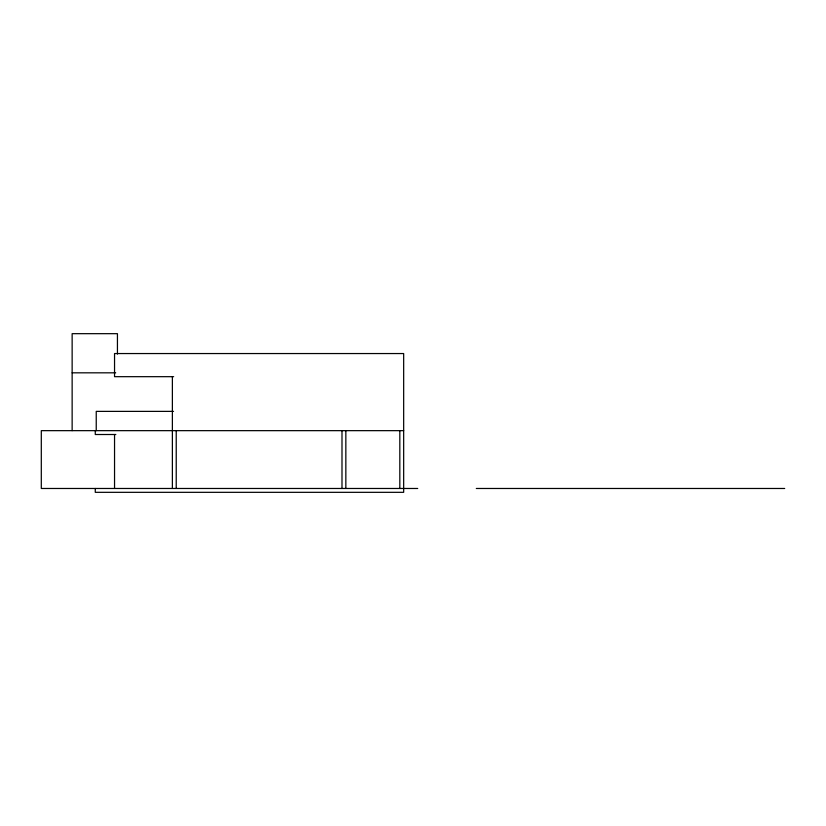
<?xml version="1.0" encoding="UTF-8"?>
<svg xmlns="http://www.w3.org/2000/svg" width="826" height="826" viewBox="0 0 826 826"><rect width="100%" height="100%" fill="white"/><g stroke="black" fill="none" stroke-linecap="round" stroke-linejoin="round"><path stroke-width="1.24" d="M72.141 372.825L115.702 372.825M173.656 376.677L114.546 376.677L114.546 353.549L403.666 353.549L403.666 492.327L95.269 492.327L95.269 488.476M173.532 411.379L96.239 411.379L96.239 430.656M403.666 430.656L41.3 430.656L41.3 488.476L417.719 488.476M115.836 434.507L95.269 434.507L95.269 430.656M476.303 488.476L784.7 488.476M399.815 430.656L399.815 488.476M345.846 430.656L345.846 488.476M341.995 430.656L341.995 488.476M176.227 430.656L176.227 488.476M172.376 376.677L172.376 488.476M117.437 354.086L117.437 333.673L72.141 333.673L72.141 430.656M114.546 434.507L114.546 488.476"/></g></svg>
